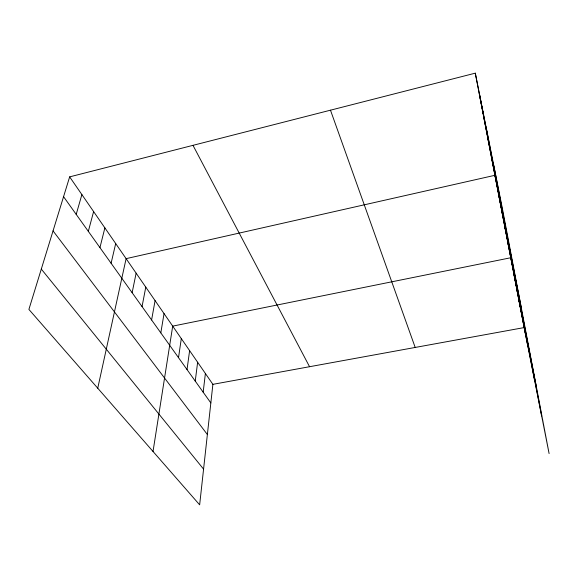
<?xml version="1.0" encoding="UTF-8"?>
<svg xmlns="http://www.w3.org/2000/svg" width="578" height="578" viewBox="0 0 578 578"><rect width="100%" height="100%" fill="white"/><g stroke="black" fill="none" stroke-linecap="round" stroke-linejoin="round"><path stroke-width="0.87" d="M69.656 176.875L212.885 384.341L199.648 504.84L28.9 309.418L69.656 176.875L475.297 73.16L502.044 206.816L549.1 453.571L524.152 327.582L475.297 73.16M203.174 392.195L205.392 373.482M195.241 381.09L197.64 362.247M187.026 369.58L189.613 350.629M178.515 357.659L181.304 338.6M153.026 451.483L172.699 326.129L510.742 257.752M160.814 332.87L164.044 313.594M151.602 319.974L155.077 300.603M142.051 306.593L145.779 287.136M132.131 292.699L136.133 273.163M97.74 388.214L126.112 258.648L494.913 175.3L521.472 308.688M111.099 263.25L115.701 243.569M99.943 247.622L104.878 227.891M88.318 231.352L93.614 211.577M76.202 214.387L81.888 194.584M212.885 384.341L524.152 327.582M41.305 269.088L203.572 469.126M53.046 230.882L207.372 434.54M63.566 196.686L210.847 402.938M192.994 145.338L309.548 366.712M330.479 110.188L415.192 347.45M479.588 95.493L483.533 115.239M483.685 116.807L487.637 136.632M487.594 137.174L491.56 157.057M491.329 156.652L495.303 176.565M498.344 193.168L502.304 213.072M501.632 210.305L505.584 230.189M504.796 226.757L508.734 246.596M507.831 242.558L536.622 388.134M513.632 272.809L517.534 292.454M516.414 287.288L520.294 306.846M519.095 301.217L525.503 334.012M493.793 165.568L541.651 415.943M486.069 126.965L534.477 379.739M479.227 92.791L527.967 346.843"/></g></svg>
